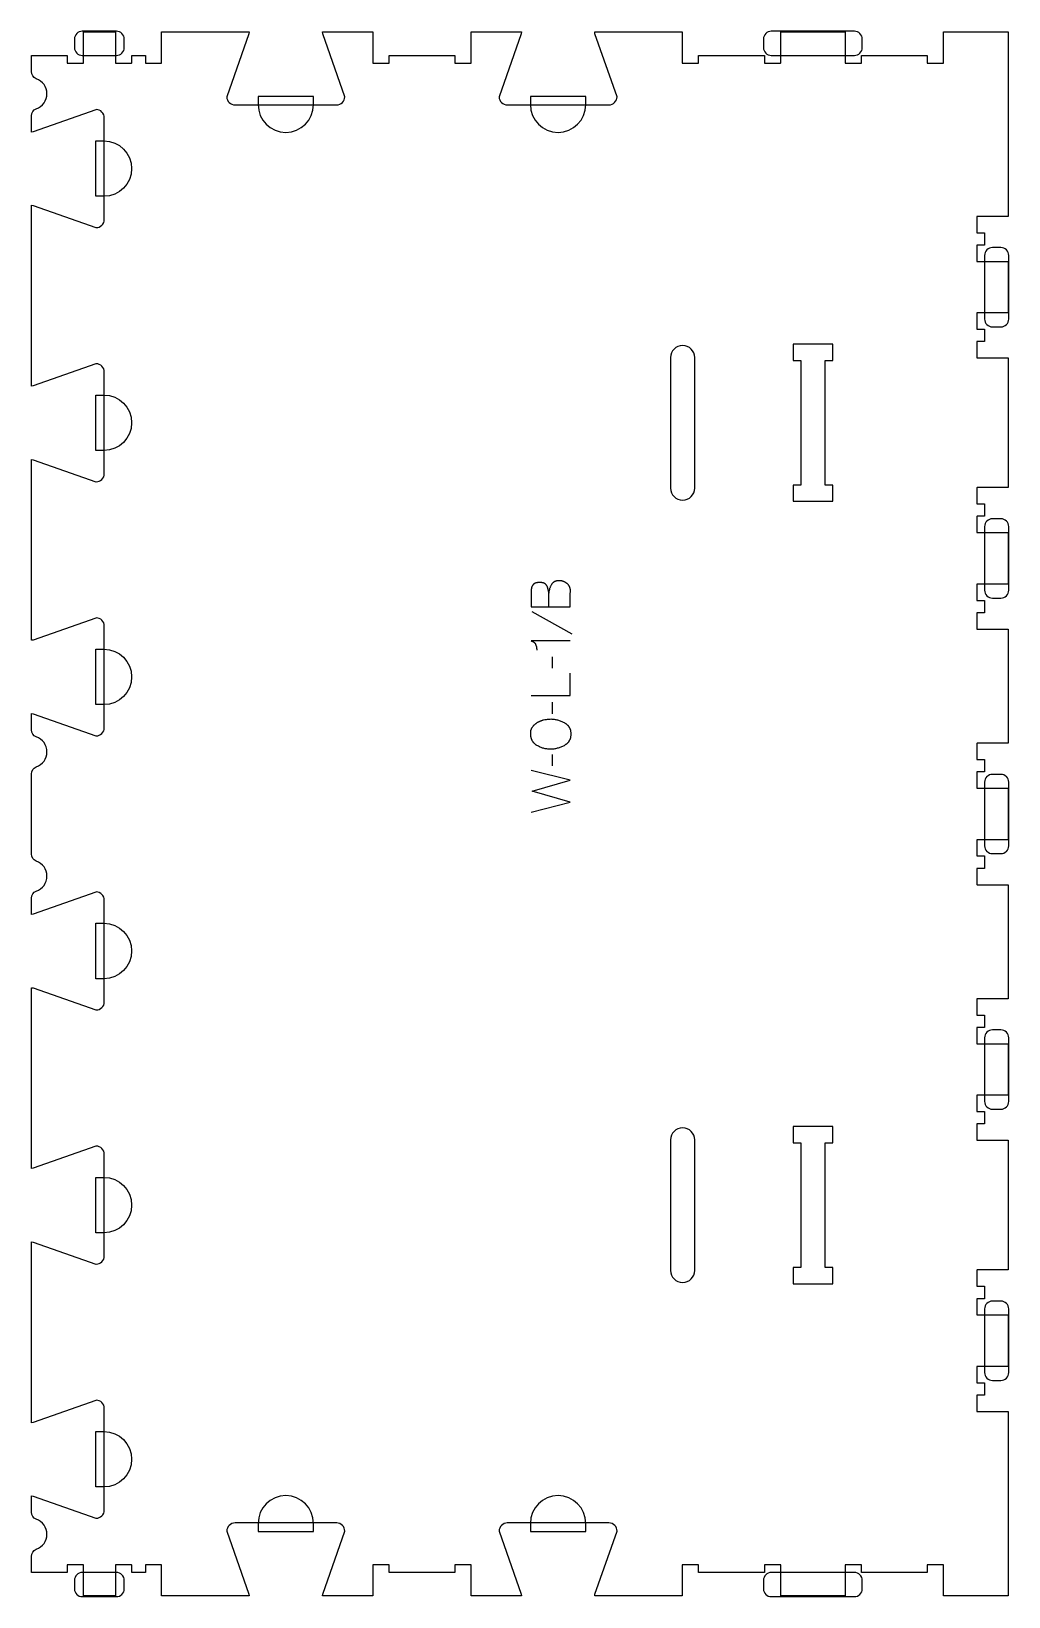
# Model space of a CAD drawing. Extents: x -384 to 366, y -600 to 600.
import ezdxf

# ---------------------------------------------------------------- set-up
doc = ezdxf.new("R2010")
doc.units = 0
for name, color, linetype in [('1_ANYTOOL_1MMDEEP_LABELS_S', 2, 'CONTINUOUS'), ('3_ANYTOOL_CUTTHROUGH_INSID', 4, 'CONTINUOUS'), ('4_ANYTOOL_CUTTHROUGH_OUTSI', 5, 'CONTINUOUS'), ('5_ANYTOOL_HALF_MILL_9MM_IN', 3, 'CONTINUOUS')]:
    doc.layers.add(name, color=color, linetype=linetype)

msp = doc.modelspace()

# ---------------------------------------------------------------- linework, layer by layer
at = {"layer": '1_ANYTOOL_1MMDEEP_LABELS_S'}
for p, q in [((0.5, 155.4), (31.2, 138.2)), ((16.1, 120.6), (16.2, 111.8)), ((16.1, 85.7), (16.2, 76.9)), ((16.1, 45.6), (16.2, 36.9))]:
    msp.add_line(p, q, dxfattribs=at)
for points in [[(0, 158.8), (30, 158.8), (30, 168.5), (30.1, 171), (30.1, 171.3), (30.1, 171.5), (30.1, 171.7), (30.1, 171.9), (30.1, 172.2), (30, 172.4), (30, 172.6), (30, 172.8), (29.9, 173), (29.9, 173.2), (29.8, 173.4), (29.8, 173.6), (29.7, 173.8), (29.7, 174), (29.6, 174.1), (29.5, 174.3), (29.4, 174.5), (29.3, 174.7), (29.2, 174.8), (29.1, 175), (29, 175.2), (28.9, 175.3), (28.8, 175.5), (28.7, 175.7), (28.6, 175.8), (28.4, 176), (28.3, 176.1), (28.1, 176.2), (28, 176.4), (27.8, 176.5), (27.7, 176.7), (27.5, 176.8), (27.2, 177), (27, 177.2), (26.8, 177.3), (26.6, 177.4), (26.5, 177.5), (26.3, 177.6), (26.1, 177.7), (25.9, 177.8), (25.7, 177.9), (25.6, 178), (25.4, 178.1), (25.2, 178.1), (25, 178.2), (24.8, 178.3), (24.6, 178.4), (24.4, 178.4), (24.3, 178.5), (24.1, 178.5), (23.9, 178.6), (23.7, 178.6), (23.5, 178.7), (23.3, 178.7), (23.1, 178.8), (22.9, 178.8), (22.7, 178.8), (22.5, 178.8), (22.3, 178.9), (22.1, 178.9), (21.9, 178.9), (21.7, 178.9), (21.5, 178.9), (21.2, 178.9), (21, 178.9), (20.7, 178.9), (20.5, 178.8), (20.3, 178.8), (20, 178.8), (19.8, 178.7), (19.6, 178.7), (19.4, 178.7), (19.2, 178.6), (18.9, 178.5), (18.7, 178.5), (18.5, 178.4), (18.4, 178.3), (18.2, 178.2), (18, 178.2), (17.9, 178.1), (17.8, 178.1), (17.7, 178), (17.6, 178), (17.5, 177.9), (17.5, 177.9), (17.4, 177.8), (17.3, 177.7), (17.2, 177.7), (17.1, 177.6), (17, 177.6), (17, 177.5), (16.9, 177.4), (16.8, 177.4), (16.7, 177.3), (16.7, 177.2), (16.6, 177.2), (16.5, 177.1), (16.5, 177), (16.4, 177), (16.3, 176.9), (16.2, 176.8), (16.2, 176.7), (16.1, 176.7), (16, 176.5), (15.9, 176.3), (15.8, 176.2), (15.6, 176), (15.4, 175.6), (15.2, 175.2), (15, 174.9), (14.8, 174.5), (14.7, 174.1), (14.5, 173.7), (14.4, 173.3), (14.2, 172.9), (14.1, 172.4), (14, 172), (13.9, 171.6), (13.8, 171.2), (13.7, 170.7), (13.6, 170.3), (13.6, 169.8), (13.5, 169.4)], [(13.7, 158.8), (13.5, 169.4), (13.5, 169.8), (13.5, 170.2), (13.4, 170.6), (13.4, 170.9), (13.3, 171.3), (13.2, 171.7), (13.1, 172), (13, 172.4), (12.9, 172.8), (12.8, 173.1), (12.7, 173.4), (12.6, 173.8), (12.5, 174.1), (12.3, 174.4), (12.2, 174.8), (12, 175.1), (12, 175.1), (11.9, 175.2), (11.9, 175.3), (11.8, 175.4), (11.8, 175.5), (11.7, 175.5), (11.7, 175.6), (11.6, 175.7), (11.6, 175.7), (11.5, 175.8), (11.4, 175.9), (11.4, 175.9), (11.3, 176), (11.3, 176.1), (11.2, 176.1), (11.1, 176.2), (11.1, 176.2), (11, 176.3), (10.9, 176.3), (10.9, 176.4), (10.8, 176.5), (10.7, 176.5), (10.7, 176.6), (10.6, 176.6), (10.5, 176.7), (10.4, 176.7), (10.3, 176.8), (10.3, 176.8), (10.2, 176.8), (10.1, 176.9), (10, 176.9), (9.9, 177), (9.8, 177), (9.8, 177), (9.6, 177.1), (9.4, 177.2), (9.2, 177.2), (9, 177.3), (8.8, 177.4), (8.6, 177.4), (8.4, 177.4), (8.2, 177.5), (7.9, 177.5), (7.7, 177.5), (7.5, 177.6), (7.2, 177.6), (7, 177.6), (6.7, 177.6), (6.5, 177.6), (6.1, 177.6), (5.9, 177.6), (5.7, 177.6), (5.5, 177.6), (5.3, 177.5), (5.1, 177.5), (5, 177.5), (4.8, 177.5), (4.6, 177.4), (4.4, 177.4), (4.3, 177.4), (4.1, 177.3), (3.9, 177.3), (3.8, 177.2), (3.6, 177.2), (3.5, 177.1), (3.3, 177.1), (3.2, 177), (3.1, 176.9), (2.9, 176.9), (2.8, 176.8), (2.7, 176.7), (2.5, 176.7), (2.4, 176.6), (2.3, 176.5), (2.2, 176.4), (2, 176.3), (1.9, 176.2), (1.8, 176.1), (1.7, 176), (1.6, 175.9), (1.5, 175.8), (1.4, 175.7), (1.3, 175.6), (1.2, 175.5), (1.2, 175.4), (1.1, 175.2), (1, 175.1), (0.9, 175), (0.8, 174.9), (0.8, 174.7), (0.7, 174.6), (0.6, 174.4), (0.6, 174.3), (0.5, 174.1), (0.5, 174), (0.4, 173.8), (0.4, 173.7), (0.3, 173.5), (0.3, 173.4), (0.2, 173.2), (0.2, 173), (0.2, 172.8), (0.1, 172.7), (0.1, 172.5), (0.1, 172.3), (0.1, 172.1), (0, 171.9), (0, 171.7), (0, 171.3), (0, 170.9), (0, 158.8)], [(30, 132.7), (0, 132.7), (0.1, 132.7), (0.3, 132.6), (0.4, 132.6), (0.5, 132.6), (0.7, 132.5), (0.8, 132.5), (1, 132.5), (1.1, 132.4), (1.2, 132.4), (1.3, 132.3), (1.4, 132.3), (1.5, 132.2), (1.5, 132.2), (1.6, 132.2), (1.6, 132.1), (1.7, 132.1), (1.8, 132.1), (1.8, 132), (1.9, 132), (1.9, 132), (2, 131.9), (2, 131.9), (2.1, 131.8), (2.1, 131.8), (2.2, 131.8), (2.2, 131.7), (2.3, 131.7), (2.3, 131.6), (2.4, 131.6), (2.4, 131.5), (2.5, 131.4), (2.6, 131.3), (2.7, 131.2), (2.8, 131.1), (2.9, 131), (3, 130.9), (3, 130.7), (3.1, 130.6), (3.2, 130.5), (3.3, 130.4), (3.3, 130.2), (3.4, 130.1), (3.5, 129.8), (3.6, 129.5), (3.7, 129.2), (3.8, 128.9), (3.9, 128.7), (4, 128.4), (4, 128.1), (4.1, 127.8), (4.1, 127.5), (4.2, 127.3), (4.2, 127), (4.3, 126.7), (4.3, 126.5), (4.3, 126.2), (4.3, 126), (4.3, 125.7)], [(0, 90.8), (30, 90.8), (30, 107.9)], [(0, 1.3), (30, 9), (0.9, 17.4), (30, 25.9), (0, 33.4)]]:
    msp.add_lwpolyline(points, dxfattribs=at)
msp.add_lwpolyline([(-0.3, 61.7), (-0.3, 62.1), (-0.3, 62.5), (-0.3, 62.8), (-0.3, 63), (-0.2, 63.2), (-0.2, 63.3), (-0.2, 63.5), (-0.2, 63.7), (-0.1, 63.8), (-0.1, 64), (-0.1, 64.2), (0, 64.3), (0, 64.5), (0.1, 64.6), (0.1, 64.8), (0.2, 65), (0.2, 65.1), (0.3, 65.3), (0.4, 65.4), (0.4, 65.6), (0.5, 65.7), (0.6, 65.9), (0.6, 66), (0.7, 66.1), (0.8, 66.3), (0.9, 66.4), (1, 66.5), (1.1, 66.7), (1.3, 67.1), (1.5, 67.3), (1.7, 67.6), (1.9, 67.8), (2.1, 68.1), (2.4, 68.3), (2.6, 68.5), (2.8, 68.7), (3.1, 68.9), (3.3, 69.1), (3.5, 69.3), (3.8, 69.5), (4.1, 69.7), (4.3, 69.9), (4.6, 70.1), (5.2, 70.4), (5.5, 70.6), (5.8, 70.7), (6.1, 70.9), (6.4, 71), (6.7, 71.2), (7, 71.3), (7.3, 71.4), (7.6, 71.5), (7.9, 71.7), (8.2, 71.8), (8.6, 71.9), (8.9, 72), (9.2, 72.1), (9.6, 72.1), (10.6, 72.4), (11.3, 72.5), (11.9, 72.6), (12.6, 72.7), (13.2, 72.8), (13.9, 72.8), (14.5, 72.8), (15.2, 72.9), (15.8, 72.8), (16.4, 72.8), (17.1, 72.8), (17.7, 72.7), (18.4, 72.6), (19, 72.5), (19.6, 72.3), (20.3, 72.2), (20.9, 72), (21.5, 71.8), (22.2, 71.5), (22.8, 71.3), (23.5, 71), (24.1, 70.7), (24.7, 70.4), (25.4, 70.1), (25.7, 69.9), (26, 69.7), (26.3, 69.5), (26.6, 69.3), (26.8, 69.1), (27.1, 68.9), (27.4, 68.7), (27.6, 68.5), (27.7, 68.4), (27.8, 68.3), (28, 68.2), (28.1, 68), (28.2, 67.9), (28.3, 67.8), (28.4, 67.7), (28.5, 67.6), (28.6, 67.4), (28.7, 67.3), (28.8, 67.2), (28.9, 67.1), (28.9, 66.9), (29, 66.8), (29.1, 66.7), (29.2, 66.5), (29.3, 66.4), (29.4, 66.2), (29.4, 66.1), (29.5, 66), (29.6, 65.8), (29.6, 65.7), (29.7, 65.5), (29.8, 65.4), (29.8, 65.2), (29.9, 65.1), (29.9, 64.9), (30, 64.8), (30.1, 64.5), (30.2, 64.1), (30.2, 63.8), (30.3, 63.5), (30.3, 63.2), (30.4, 62.8), (30.4, 62.5), (30.5, 62.1), (30.5, 61.7), (30.5, 61.4), (30.5, 61), (30.5, 60.6), (30.4, 60.2), (30.4, 59.9), (30.3, 59.5), (30.3, 59.2), (30.2, 58.8), (30.1, 58.5), (30.1, 58.2), (30, 57.8), (29.9, 57.7), (29.9, 57.5), (29.8, 57.4), (29.7, 57.2), (29.7, 57.1), (29.6, 56.9), (29.5, 56.8), (29.5, 56.6), (29.4, 56.5), (29.3, 56.3), (29.3, 56.2), (29.2, 56), (29.1, 55.9), (29, 55.8), (28.9, 55.6), (28.8, 55.5), (28.7, 55.4), (28.6, 55.2), (28.5, 55.1), (28.4, 55), (28.3, 54.9), (28.2, 54.7), (28.1, 54.6), (28, 54.5), (27.9, 54.4), (27.8, 54.2), (27.7, 54.1), (27.6, 54), (27.4, 53.9), (27.3, 53.8), (27, 53.6), (26.8, 53.4), (26.5, 53.2), (26.2, 53), (25.9, 52.8), (25.6, 52.6), (25.3, 52.4), (24.6, 52.1), (24, 51.8), (23.3, 51.5), (22.7, 51.2), (22, 51), (21.4, 50.7), (20.7, 50.5), (20.1, 50.4), (19.4, 50.2), (18.8, 50.1), (18.1, 49.9), (17.5, 49.8), (16.8, 49.8), (16.2, 49.7), (15.5, 49.7), (14.9, 49.7), (14.2, 49.7), (13.5, 49.7), (12.8, 49.8), (12.1, 49.9), (11.5, 50), (10.8, 50.1), (10.1, 50.2), (9.5, 50.4), (8.8, 50.6), (8.2, 50.8), (7.6, 51), (6.9, 51.3), (6.3, 51.6), (5.7, 51.9), (5.1, 52.2), (4.5, 52.5), (4.2, 52.7), (3.9, 52.9), (3.6, 53.1), (3.4, 53.3), (3.1, 53.5), (2.9, 53.8), (2.6, 54), (2.4, 54.2), (2.3, 54.3), (2.2, 54.4), (2.1, 54.6), (1.9, 54.7), (1.8, 54.8), (1.7, 54.9), (1.6, 55.1), (1.5, 55.2), (1.5, 55.3), (1.4, 55.5), (1.3, 55.6), (1.2, 55.7), (1.1, 55.9), (1, 56), (0.9, 56.2), (0.9, 56.3), (0.8, 56.4), (0.7, 56.6), (0.6, 56.9), (0.5, 57.2), (0.3, 57.5), (0.2, 57.8), (0.1, 58.1), (0, 58.5), (0, 58.8), (-0.1, 59.1), (-0.2, 59.5), (-0.2, 59.8), (-0.3, 60.2), (-0.3, 60.6), (-0.3, 60.9), (-0.3, 61.3)], close=True, dxfattribs=at)
at = {"layer": '3_ANYTOOL_CUTTHROUGH_INSID'}
for points in [[(231.5, 239.8), (231.5, 252.3), (225.5, 252.3), (225.5, 347.8), (231.5, 347.8), (231.5, 360.3), (201, 360.3), (201, 347.8), (207, 347.8), (207, 252.3), (201, 252.3), (201, 239.8)], [(231.5, -239.7), (201, -239.7), (201, -252.2), (207, -252.2), (207, -347.7), (201, -347.7), (201, -360.2), (231.5, -360.2), (231.5, -347.7), (225.5, -347.7), (225.5, -252.2), (231.5, -252.2)]]:
    msp.add_lwpolyline(points, close=True, dxfattribs=at)
for points in [[(125.5, 350, 1), (107, 350), (107, 250, 1), (125.5, 250)], [(125.5, -250, 1), (107, -250), (107, -350, 1), (125.5, -350)]]:
    msp.add_lwpolyline(points, format="xyb", close=True, dxfattribs=at)
at = {"layer": '4_ANYTOOL_CUTTHROUGH_OUTSI'}
msp.add_lwpolyline([(-327.5, -144.1), (-327.5, -66.1, 0.414214), (-333.8, -59.8), (-333.9, -59.9), (-382.2, -76.8), (-383.5, -77), (-383.5, -64.6, -0.317837), (-379.7, -59.2, 0.707107), (-379.7, -36.1, -0.317837), (-383.5, -30.7), (-383.5, 30.7, -0.317837), (-379.7, 36.1, 0.707107), (-379.7, 59.2, -0.317837), (-383.5, 64.6), (-383.5, 77), (-382.1, 76.8), (-333.9, 59.9), (-333.8, 59.9, 0.414214), (-327.5, 66.1), (-327.5, 144.1, 0.414214), (-333.8, 150.4), (-333.9, 150.3), (-382.2, 133.4), (-383.5, 133.2), (-383.5, 271.9), (-382.1, 271.7), (-333.9, 254.8), (-333.8, 254.8, 0.414214), (-327.5, 261), (-327.5, 339, 0.414214), (-333.8, 345.3), (-333.9, 345.2), (-382.2, 328.3), (-383.5, 328.1), (-383.5, 466.8), (-382.1, 466.6), (-333.9, 449.7), (-333.8, 449.7, 0.414214), (-327.5, 455.9), (-327.5, 533.9, 0.414214), (-333.8, 540.2), (-333.9, 540.1), (-382.2, 523.2), (-383.5, 523), (-383.5, 535.4, -0.317837), (-379.7, 540.8, 0.707107), (-379.7, 563.9, -0.317837), (-383.5, 569.3), (-383.5, 581.8), (-356, 581.8), (-356, 576, 0.414214), (-355.8, 575.8), (-343.8, 575.8, 0.414214), (-343.5, 576), (-343.5, 599.8), (-319, 599.8), (-319, 576, 0.414214), (-318.8, 575.8), (-306.8, 575.8, 0.414214), (-306.5, 576), (-306.5, 581.8), (-296, 581.8), (-296, 576, 0.414214), (-295.8, 575.8), (-283.8, 575.8, 0.414214), (-283.5, 576), (-283.5, 599.8), (-216.3, 599.8), (-216.6, 598.4), (-233.5, 550.1), (-233.5, 550, 0.414214), (-227.2, 543.8), (-149.2, 543.8, 0.414214), (-143, 550), (-143, 550.1), (-159.9, 598.4), (-160.1, 599.8), (-121.5, 599.8), (-121.5, 576, 0.414214), (-121.3, 575.8), (-109.3, 575.8, 0.414214), (-109, 576), (-109, 581.8), (-58.5, 581.8), (-58.5, 576, 0.414214), (-58.3, 575.8), (-46.3, 575.8, 0.414214), (-46, 576), (-46, 599.8), (-7.4, 599.8), (-7.7, 598.4), (-24.6, 550.1), (-24.6, 550, 0.414214), (-18.3, 543.8), (59.7, 543.8, 0.414214), (65.9, 550), (65.9, 550.1), (49, 598.4), (48.8, 599.8), (116, 599.8), (116, 576, 0.414214), (116.2, 575.8), (128.2, 575.8, 0.414214), (128.5, 576), (128.5, 581.8), (179, 581.8), (179, 576, 0.414214), (179.2, 575.8), (191.2, 575.8, 0.414214), (191.5, 576), (191.5, 599.8), (241, 599.8), (241, 576, 0.414214), (241.2, 575.8), (253.2, 575.8, 0.414214), (253.5, 576), (253.5, 581.8), (304, 581.8), (304, 576, 0.414214), (304.2, 575.8), (316.2, 575.8, 0.414214), (316.5, 576), (316.5, 599.8), (366, 599.8), (366, 458.3), (342.2, 458.3, 0.414214), (342, 458), (342, 446, 0.414214), (342.2, 445.8), (348, 445.8), (348, 436.3), (342.2, 436.3, 0.414214), (342, 436), (342, 424, 0.414214), (342.2, 423.8), (366, 423.8), (366, 384.3), (342.2, 384.3, 0.414214), (342, 384), (342, 372, 0.414214), (342.2, 371.8), (348, 371.8), (348, 362.3), (342.2, 362.3, 0.414214), (342, 362), (342, 350, 0.414214), (342.2, 349.8), (366, 349.8), (366, 250.3), (342.2, 250.3, 0.414214), (342, 250), (342, 238, 0.414214), (342.2, 237.8), (348, 237.8), (348, 228.3), (342.2, 228.3, 0.414214), (342, 228), (342, 216, 0.414214), (342.2, 215.8), (366, 215.8), (366, 176.3), (342.2, 176.3, 0.414214), (342, 176), (342, 164, 0.414214), (342.2, 163.8), (348, 163.8), (348, 154.3), (342.2, 154.3, 0.414214), (342, 154), (342, 142, 0.414214), (342.2, 141.8), (366, 141.8), (366, 54.2), (342.2, 54.2, 0.414214), (342, 54), (342, 42, 0.414214), (342.2, 41.8), (348, 41.8), (348, 32.3), (342.2, 32.3, 0.414214), (342, 32), (342, 20, 0.414214), (342.2, 19.8), (366, 19.8), (366, -19.7), (342.2, -19.7, 0.414214), (342, -20), (342, -32, 0.414214), (342.2, -32.2), (348, -32.2), (348, -41.7), (342.2, -41.7, 0.414214), (342, -42), (342, -54, 0.414214), (342.2, -54.2), (366, -54.2), (366, -141.7), (342.2, -141.7, 0.414214), (342, -142), (342, -154, 0.414214), (342.2, -154.2), (348, -154.2), (348, -163.7), (342.2, -163.7, 0.414214), (342, -164), (342, -176, 0.414214), (342.2, -176.2), (366, -176.2), (366, -215.7), (342.2, -215.7, 0.414214), (342, -216), (342, -228, 0.414214), (342.2, -228.2), (348, -228.2), (348, -237.7), (342.2, -237.7, 0.414214), (342, -238), (342, -250, 0.414214), (342.2, -250.2), (366, -250.2), (366, -349.7), (342.2, -349.7, 0.414214), (342, -350), (342, -362, 0.414214), (342.2, -362.2), (348, -362.2), (348, -371.7), (342.2, -371.7, 0.414214), (342, -372), (342, -384, 0.414214), (342.2, -384.2), (366, -384.2), (366, -423.7), (342.2, -423.7, 0.414214), (342, -424), (342, -436, 0.414214), (342.2, -436.2), (348, -436.2), (348, -445.7), (342.2, -445.7, 0.414214), (342, -446), (342, -458, 0.414214), (342.2, -458.2), (366, -458.2), (366, -599.7), (316.5, -599.7), (316.5, -576, 0.414214), (316.2, -575.7), (304.2, -575.7, 0.414214), (304, -576), (304, -581.7), (253.5, -581.7), (253.5, -576, 0.414214), (253.2, -575.7), (241.2, -575.7, 0.414214), (241, -576), (241, -599.7), (191.5, -599.7), (191.5, -576, 0.414214), (191.2, -575.7), (179.2, -575.7, 0.414214), (179, -576), (179, -581.7), (128.5, -581.7), (128.5, -576, 0.414214), (128.2, -575.7), (116.2, -575.7, 0.414214), (116, -576), (116, -599.7), (48.8, -599.7), (49, -598.4), (65.9, -550.1), (65.9, -550, 0.414214), (59.7, -543.7), (-18.3, -543.7, 0.414214), (-24.6, -550), (-24.6, -550.1), (-7.7, -598.4), (-7.4, -599.7), (-46, -599.7), (-46, -576, 0.414214), (-46.3, -575.7), (-58.3, -575.7, 0.414214), (-58.5, -576), (-58.5, -581.7), (-109, -581.7), (-109, -576, 0.414214), (-109.3, -575.7), (-121.3, -575.7, 0.414214), (-121.5, -576), (-121.5, -599.7), (-160.1, -599.7), (-159.9, -598.4), (-143, -550.1), (-143, -550, 0.414214), (-149.2, -543.7), (-227.2, -543.7, 0.414214), (-233.5, -550), (-233.5, -550.1), (-216.6, -598.4), (-216.3, -599.7), (-283.5, -599.7), (-283.5, -576, 0.414214), (-283.8, -575.7), (-295.8, -575.7, 0.414214), (-296, -576), (-296, -581.7), (-306.5, -581.7), (-306.5, -576, 0.414214), (-306.8, -575.7), (-318.8, -575.7, 0.414214), (-319, -576), (-319, -599.7), (-343.5, -599.7), (-343.5, -576, 0.414214), (-343.8, -575.7), (-355.8, -575.7, 0.414214), (-356, -576), (-356, -581.7), (-383.5, -581.7), (-383.5, -569.3, -0.317837), (-379.7, -563.9, 0.707107), (-379.7, -540.8, -0.317837), (-383.5, -535.4), (-383.5, -523), (-382.1, -523.2), (-333.9, -540.1), (-333.8, -540.1, 0.414214), (-327.5, -533.9), (-327.5, -455.9, 0.414214), (-333.8, -449.6), (-333.9, -449.7), (-382.2, -466.6), (-383.5, -466.8), (-383.5, -328.1), (-382.1, -328.3), (-333.9, -345.2), (-333.8, -345.2, 0.414214), (-327.5, -339), (-327.5, -261, 0.414214), (-333.8, -254.7), (-333.9, -254.8), (-382.2, -271.7), (-383.5, -271.9), (-383.5, -133.2), (-382.1, -133.4), (-333.9, -150.3), (-333.8, -150.3, 0.414214)], format="xyb", close=True, dxfattribs=at)
at = {"layer": '5_ANYTOOL_HALF_MILL_9MM_IN'}
for points in [[(-344.4, 600.3, 0.414214), (-350.4, 594.3), (-350.4, 587.8, 0.414214), (-344.4, 581.8), (-318.2, 581.8, 0.414214), (-312.2, 587.8), (-312.2, 594.3, 0.414214), (-318.2, 600.3)], [(184.3, 600.3, 0.414214), (178.3, 594.3), (178.3, 587.8, 0.414214), (184.3, 581.8), (248.1, 581.8, 0.414214), (254.1, 587.8), (254.1, 594.3, 0.414214), (248.1, 600.3)], [(-209.5, 544, 1), (-167, 544), (-167, 550.3), (-209.5, 550.3)], [(-0.6, 544, 1), (41.9, 544), (41.9, 550.3), (-0.6, 550.3)], [(-327.8, 516.2, -1), (-327.8, 473.7), (-334, 473.7), (-334, 516.2)], [(354, 434.4, 0.414214), (348, 428.4), (348, 379.6, 0.414214), (354, 373.6), (360.5, 373.6, 0.414214), (366.5, 379.6), (366.5, 428.4, 0.414214), (360.5, 434.4)], [(-327.8, 321.3, -1), (-327.8, 278.8), (-334, 278.8), (-334, 321.3)], [(354, 226.4, 0.414214), (348, 220.4), (348, 171.6, 0.414214), (354, 165.6), (360.5, 165.6, 0.414214), (366.5, 171.6), (366.5, 220.4, 0.414214), (360.5, 226.4)], [(-327.8, 126.4, -1), (-327.8, 83.9), (-334, 83.9), (-334, 126.4)], [(354, 30.4, 0.414214), (348, 24.4), (348, -24.4, 0.414214), (354, -30.4), (360.5, -30.4, 0.414214), (366.5, -24.4), (366.5, 24.4, 0.414214), (360.5, 30.4)], [(-327.8, -83.8, -1), (-327.8, -126.3), (-334, -126.3), (-334, -83.8)], [(354, -165.6, 0.414214), (348, -171.6), (348, -220.4, 0.414214), (354, -226.4), (360.5, -226.4, 0.414214), (366.5, -220.4), (366.5, -171.6, 0.414214), (360.5, -165.6)], [(-327.8, -278.7, -1), (-327.8, -321.2), (-334, -321.2), (-334, -278.7)], [(354, -373.6, 0.414214), (348, -379.6), (348, -428.4, 0.414214), (354, -434.4), (360.5, -434.4, 0.414214), (366.5, -428.4), (366.5, -379.6, 0.414214), (360.5, -373.6)], [(-327.8, -473.6, -1), (-327.8, -516.1), (-334, -516.1), (-334, -473.6)], [(-167, -544, 1), (-209.5, -544), (-209.5, -550.2), (-167, -550.2)], [(41.9, -544, 1), (-0.6, -544), (-0.6, -550.2), (41.9, -550.2)], [(-344.4, -581.7, 0.414214), (-350.4, -587.7), (-350.4, -594.2, 0.414214), (-344.4, -600.2), (-318.2, -600.2, 0.414214), (-312.2, -594.2), (-312.2, -587.7, 0.414214), (-318.2, -581.7)], [(184.3, -581.7, 0.414214), (178.3, -587.7), (178.3, -594.2, 0.414214), (184.3, -600.2), (248.1, -600.2, 0.414214), (254.1, -594.2), (254.1, -587.7, 0.414214), (248.1, -581.7)]]:
    msp.add_lwpolyline(points, format="xyb", close=True, dxfattribs=at)

doc.saveas('drawing.dxf')
